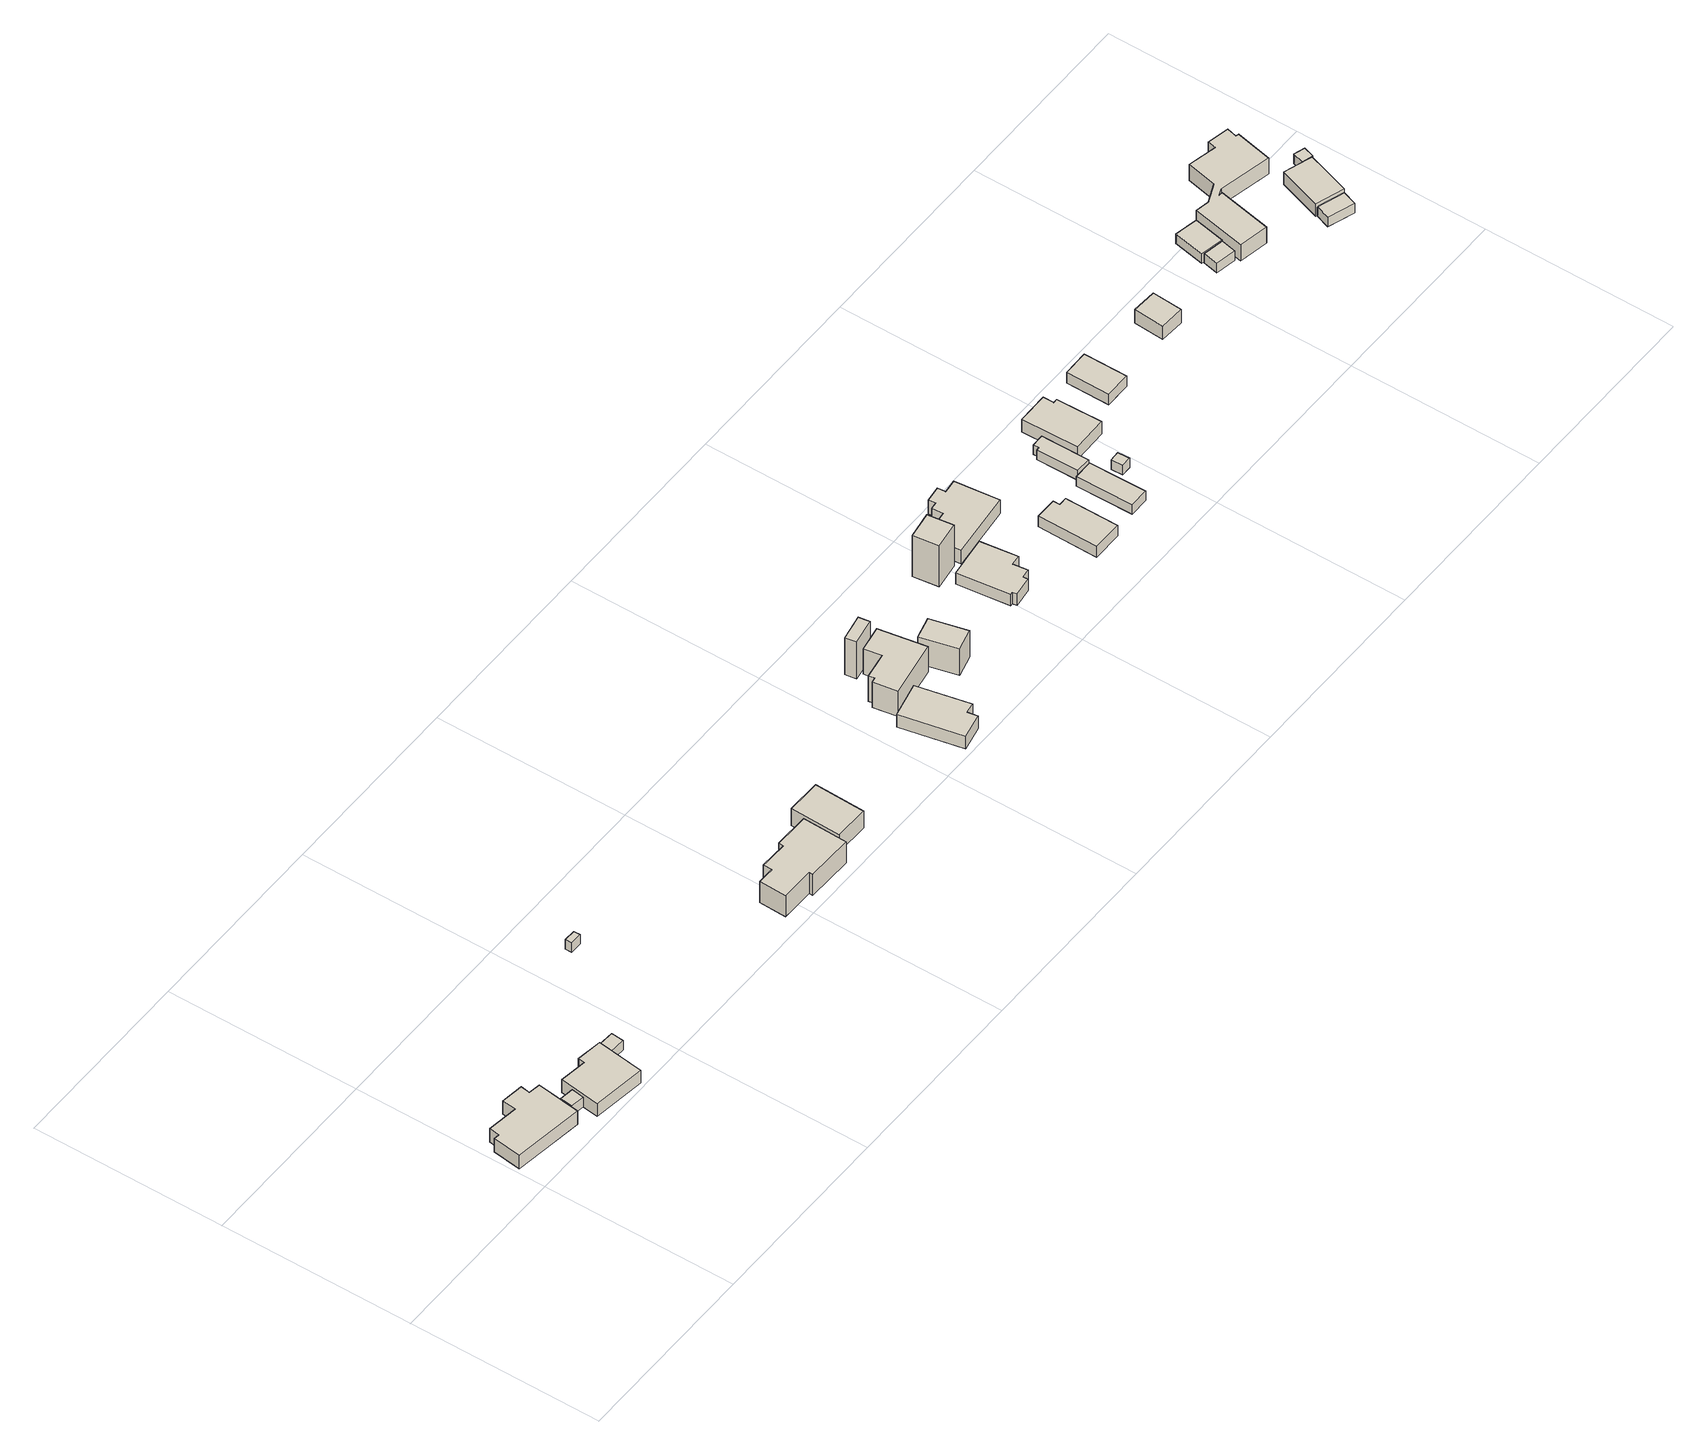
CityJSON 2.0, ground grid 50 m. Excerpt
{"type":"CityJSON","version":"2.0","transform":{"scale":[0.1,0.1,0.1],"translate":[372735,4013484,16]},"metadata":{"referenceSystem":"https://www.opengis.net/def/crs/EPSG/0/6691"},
"CityObjects":{
"building1":{"type":"Building","attributes":{"枝番":1,"利根川水系渡良瀬川洪水浸水想定区域（計画規模）.規模":"L1","利根川水系渡良瀬川洪水浸水想定区域（計画規模）.浸水ランク":"1","利根川水系渡良瀬川洪水浸水想定区域（計画規模）.浸水深":0.2,"利根川水系渡良瀬川洪水浸水想定区域（計画規模）.継続時間":3.9,"利根川水系渡良瀬川洪水浸水想定区域（想定最大規模）.規模":"L2","利根川水系渡良瀬川洪水浸水想定区域（想定最大規模）.浸水ランク":"2","利根川水系渡良瀬川洪水浸水想定区域（想定最大規模）.浸水深":0.66,"利根川水系渡良瀬川洪水浸水想定区域（想定最大規模）.継続時間":27.1,"利根川水系利根川洪水浸水想定区域（計画規模）.規模":"L1","利根川水系利根川洪水浸水想定区域（計画規模）.浸水ランク":"2","利根川水系利根川洪水浸水想定区域（計画規模）.浸水深":1.5,"利根川水系利根川洪水浸水想定区域（想定最大規模）.規模":"L2","利根川水系利根川洪水浸水想定区域（想定最大規模）.浸水ランク":"3","利根川水系利根川洪水浸水想定区域（想定最大規模）.浸水深":3.73,"usage":"411","measuredHeight":7.2,"BuildingDetails.prefecture":"10","BuildingDetails.city":"10207","BuildingDetails.surveyYear":2016},"geometry":[{"type":"Solid","lod":"1","boundaries":[[[[0,1,2,3,4,5,6,7,8,9]],[[8,10,11,9]],[[7,12,10,8]],[[6,13,12,7]],[[5,14,13,6]],[[4,15,14,5]],[[3,16,15,4]],[[2,17,16,3]],[[1,18,17,2]],[[0,19,18,1]],[[9,11,19,0]],[[10,12,13,14,15,16,17,18,19,11]]]]}]},
"building2":{"type":"Building","attributes":{"枝番":1,"利根川水系渡良瀬川洪水浸水想定区域（計画規模）.規模":"L1","利根川水系渡良瀬川洪水浸水想定区域（計画規模）.浸水ランク":"1","利根川水系渡良瀬川洪水浸水想定区域（計画規模）.浸水深":0.05,"利根川水系渡良瀬川洪水浸水想定区域（計画規模）.継続時間":3.9,"利根川水系渡良瀬川洪水浸水想定区域（想定最大規模）.規模":"L2","利根川水系渡良瀬川洪水浸水想定区域（想定最大規模）.浸水ランク":"1","利根川水系渡良瀬川洪水浸水想定区域（想定最大規模）.浸水深":0.46,"利根川水系渡良瀬川洪水浸水想定区域（想定最大規模）.継続時間":27.1,"利根川水系利根川洪水浸水想定区域（計画規模）.規模":"L1","利根川水系利根川洪水浸水想定区域（計画規模）.浸水ランク":"2","利根川水系利根川洪水浸水想定区域（計画規模）.浸水深":1.3,"利根川水系利根川洪水浸水想定区域（想定最大規模）.規模":"L2","利根川水系利根川洪水浸水想定区域（想定最大規模）.浸水ランク":"3","利根川水系利根川洪水浸水想定区域（想定最大規模）.浸水深":3.53,"measuredHeight":3.6,"BuildingDetails.prefecture":"10","BuildingDetails.city":"10207"},"geometry":[{"type":"Solid","lod":"1","boundaries":[[[[20,21,22,23]],[[22,24,25,23]],[[21,26,24,22]],[[20,27,26,21]],[[23,25,27,20]],[[24,26,27,25]]]]}]},
"building3":{"type":"Building","attributes":{"枝番":1,"利根川水系渡良瀬川洪水浸水想定区域（計画規模）.規模":"L1","利根川水系渡良瀬川洪水浸水想定区域（計画規模）.浸水ランク":"1","利根川水系渡良瀬川洪水浸水想定区域（計画規模）.浸水深":0.05,"利根川水系渡良瀬川洪水浸水想定区域（計画規模）.継続時間":3.9,"利根川水系渡良瀬川洪水浸水想定区域（想定最大規模）.規模":"L2","利根川水系渡良瀬川洪水浸水想定区域（想定最大規模）.浸水ランク":"1","利根川水系渡良瀬川洪水浸水想定区域（想定最大規模）.浸水深":0.46,"利根川水系渡良瀬川洪水浸水想定区域（想定最大規模）.継続時間":27.1,"利根川水系矢場川洪水浸水想定区域（想定最大規模）.規模":"L2","利根川水系利根川洪水浸水想定区域（計画規模）.規模":"L1","利根川水系利根川洪水浸水想定区域（計画規模）.浸水ランク":"2","利根川水系利根川洪水浸水想定区域（計画規模）.浸水深":1.3,"利根川水系利根川洪水浸水想定区域（想定最大規模）.規模":"L2","利根川水系利根川洪水浸水想定区域（想定最大規模）.浸水ランク":"3","利根川水系利根川洪水浸水想定区域（想定最大規模）.浸水深":3.53,"usage":"411","measuredHeight":7.3,"BuildingDetails.prefecture":"10","BuildingDetails.city":"10207","BuildingDetails.surveyYear":2016},"geometry":[{"type":"Solid","lod":"1","boundaries":[[[[28,29,30,31,32,33]],[[32,34,35,33]],[[31,36,34,32]],[[30,37,36,31]],[[29,38,37,30]],[[28,39,38,29]],[[33,35,39,28]],[[34,36,37,38,39,35]]]]}]},
"building4":{"type":"Building","attributes":{"枝番":1,"利根川水系渡良瀬川洪水浸水想定区域（計画規模）.規模":"L1","利根川水系渡良瀬川洪水浸水想定区域（計画規模）.浸水ランク":"1","利根川水系渡良瀬川洪水浸水想定区域（計画規模）.浸水深":0.36,"利根川水系渡良瀬川洪水浸水想定区域（計画規模）.継続時間":6.4,"利根川水系渡良瀬川洪水浸水想定区域（想定最大規模）.規模":"L2","利根川水系渡良瀬川洪水浸水想定区域（想定最大規模）.浸水ランク":"2","利根川水系渡良瀬川洪水浸水想定区域（想定最大規模）.浸水深":0.86,"利根川水系渡良瀬川洪水浸水想定区域（想定最大規模）.継続時間":77.9,"利根川水系矢場川洪水浸水想定区域（想定最大規模）.規模":"L2","利根川水系矢場川洪水浸水想定区域（想定最大規模）.浸水ランク":"1","利根川水系矢場川洪水浸水想定区域（想定最大規模）.浸水深":0.02,"利根川水系利根川洪水浸水想定区域（計画規模）.規模":"L1","利根川水系利根川洪水浸水想定区域（計画規模）.浸水ランク":"2","利根川水系利根川洪水浸水想定区域（計画規模）.浸水深":1.7,"利根川水系利根川洪水浸水想定区域（想定最大規模）.規模":"L2","利根川水系利根川洪水浸水想定区域（想定最大規模）.浸水ランク":"3","利根川水系利根川洪水浸水想定区域（想定最大規模）.浸水深":3.93,"usage":"411","BuildingDetails.prefecture":"10","BuildingDetails.city":"10207","BuildingDetails.surveyYear":2016},"geometry":[{"type":"Solid","lod":"1","boundaries":[[[[40,41,42,43]],[[42,44,45,43]],[[41,46,44,42]],[[40,47,46,41]],[[43,45,47,40]],[[44,46,47,45]]]]}]},
"building5":{"type":"Building","attributes":{"枝番":1,"利根川水系渡良瀬川洪水浸水想定区域（計画規模）.規模":"L1","利根川水系渡良瀬川洪水浸水想定区域（計画規模）.浸水ランク":"2","利根川水系渡良瀬川洪水浸水想定区域（計画規模）.浸水深":1.23,"利根川水系渡良瀬川洪水浸水想定区域（計画規模）.継続時間":7.5,"利根川水系渡良瀬川洪水浸水想定区域（想定最大規模）.規模":"L2","利根川水系渡良瀬川洪水浸水想定区域（想定最大規模）.浸水ランク":"2","利根川水系渡良瀬川洪水浸水想定区域（想定最大規模）.浸水深":1.6,"利根川水系渡良瀬川洪水浸水想定区域（想定最大規模）.継続時間":71,"利根川水系矢場川洪水浸水想定区域（想定最大規模）.規模":"L2","利根川水系矢場川洪水浸水想定区域（想定最大規模）.浸水ランク":"1","利根川水系矢場川洪水浸水想定区域（想定最大規模）.浸水深":0.22,"利根川水系利根川洪水浸水想定区域（計画規模）.規模":"L1","利根川水系利根川洪水浸水想定区域（計画規模）.浸水ランク":"2","利根川水系利根川洪水浸水想定区域（計画規模）.浸水深":2.3,"利根川水系利根川洪水浸水想定区域（想定最大規模）.規模":"L2","利根川水系利根川洪水浸水想定区域（想定最大規模）.浸水ランク":"3","利根川水系利根川洪水浸水想定区域（想定最大規模）.浸水深":4.53,"BuildingDetails.prefecture":"10","BuildingDetails.city":"10207"},"geometry":[{"type":"Solid","lod":"1","boundaries":[[[[48,49,50,51]],[[50,52,53,51]],[[49,54,52,50]],[[48,55,54,49]],[[51,53,55,48]],[[52,54,55,53]]]]}]},
"building6":{"type":"Building","attributes":{"枝番":1,"利根川水系渡良瀬川洪水浸水想定区域（計画規模）.規模":"L1","利根川水系渡良瀬川洪水浸水想定区域（計画規模）.浸水ランク":"2","利根川水系渡良瀬川洪水浸水想定区域（計画規模）.浸水深":1.23,"利根川水系渡良瀬川洪水浸水想定区域（計画規模）.継続時間":8.3,"利根川水系渡良瀬川洪水浸水想定区域（想定最大規模）.規模":"L2","利根川水系渡良瀬川洪水浸水想定区域（想定最大規模）.浸水ランク":"2","利根川水系渡良瀬川洪水浸水想定区域（想定最大規模）.浸水深":1.69,"利根川水系渡良瀬川洪水浸水想定区域（想定最大規模）.継続時間":120.9,"利根川水系矢場川洪水浸水想定区域（想定最大規模）.規模":"L2","利根川水系矢場川洪水浸水想定区域（想定最大規模）.浸水ランク":"1","利根川水系矢場川洪水浸水想定区域（想定最大規模）.浸水深":0.22,"利根川水系多々良川洪水浸水想定区域（想定最大規模）.規模":"L2","利根川水系多々良川洪水浸水想定区域（想定最大規模）.浸水ランク":"1","利根川水系多々良川洪水浸水想定区域（想定最大規模）.浸水深":0.19,"利根川水系利根川洪水浸水想定区域（計画規模）.規模":"L1","利根川水系利根川洪水浸水想定区域（計画規模）.浸水ランク":"2","利根川水系利根川洪水浸水想定区域（計画規模）.浸水深":2.5,"利根川水系利根川洪水浸水想定区域（想定最大規模）.規模":"L2","利根川水系利根川洪水浸水想定区域（想定最大規模）.浸水ランク":"3","利根川水系利根川洪水浸水想定区域（想定最大規模）.浸水深":4.73,"usage":"411","measuredHeight":7.5,"BuildingDetails.prefecture":"10","BuildingDetails.city":"10207","BuildingDetails.surveyYear":2016},"geometry":[{"type":"Solid","lod":"1","boundaries":[[[[56,57,58,59,60,61,62,63,64,65]],[[64,66,67,65]],[[63,68,66,64]],[[62,69,68,63]],[[61,70,69,62]],[[60,71,70,61]],[[59,72,71,60]],[[58,73,72,59]],[[57,74,73,58]],[[56,75,74,57]],[[65,67,75,56]],[[66,68,69,70,71,72,73,74,75,67]]]]}]},
"building7":{"type":"Building","attributes":{"枝番":1,"利根川水系渡良瀬川洪水浸水想定区域（計画規模）.規模":"L1","利根川水系渡良瀬川洪水浸水想定区域（計画規模）.浸水ランク":"2","利根川水系渡良瀬川洪水浸水想定区域（計画規模）.浸水深":0.91,"利根川水系渡良瀬川洪水浸水想定区域（計画規模）.継続時間":5.7,"利根川水系渡良瀬川洪水浸水想定区域（想定最大規模）.規模":"L2","利根川水系渡良瀬川洪水浸水想定区域（想定最大規模）.浸水ランク":"2","利根川水系渡良瀬川洪水浸水想定区域（想定最大規模）.浸水深":1.23,"利根川水系渡良瀬川洪水浸水想定区域（想定最大規模）.継続時間":32.8,"利根川水系矢場川洪水浸水想定区域（想定最大規模）.規模":"L2","利根川水系多々良川洪水浸水想定区域（想定最大規模）.規模":"L2","利根川水系利根川洪水浸水想定区域（計画規模）.規模":"L1","利根川水系利根川洪水浸水想定区域（計画規模）.浸水ランク":"2","利根川水系利根川洪水浸水想定区域（計画規模）.浸水深":2,"利根川水系利根川洪水浸水想定区域（想定最大規模）.規模":"L2","利根川水系利根川洪水浸水想定区域（想定最大規模）.浸水ランク":"3","利根川水系利根川洪水浸水想定区域（想定最大規模）.浸水深":4.23,"usage":"411","measuredHeight":12.2,"BuildingDetails.prefecture":"10","BuildingDetails.city":"10207","BuildingDetails.surveyYear":2016},"geometry":[{"type":"Solid","lod":"1","boundaries":[[[[76,77,78,79]],[[78,80,81,79]],[[77,82,80,78]],[[76,83,82,77]],[[79,81,83,76]],[[80,82,83,81]]]]}]},
"building8":{"type":"Building","attributes":{"枝番":1,"利根川水系渡良瀬川洪水浸水想定区域（計画規模）.規模":"L1","利根川水系渡良瀬川洪水浸水想定区域（計画規模）.浸水ランク":"1","利根川水系渡良瀬川洪水浸水想定区域（計画規模）.浸水深":0.03,"利根川水系渡良瀬川洪水浸水想定区域（想定最大規模）.規模":"L2","利根川水系渡良瀬川洪水浸水想定区域（想定最大規模）.浸水ランク":"1","利根川水系渡良瀬川洪水浸水想定区域（想定最大規模）.浸水深":0.33,"利根川水系渡良瀬川洪水浸水想定区域（想定最大規模）.継続時間":7,"利根川水系利根川洪水浸水想定区域（計画規模）.規模":"L1","利根川水系利根川洪水浸水想定区域（計画規模）.浸水ランク":"2","利根川水系利根川洪水浸水想定区域（計画規模）.浸水深":1.1,"利根川水系利根川洪水浸水想定区域（想定最大規模）.規模":"L2","利根川水系利根川洪水浸水想定区域（想定最大規模）.浸水ランク":"3","利根川水系利根川洪水浸水想定区域（想定最大規模）.浸水深":3.33,"usage":"411","measuredHeight":5.3,"BuildingDetails.prefecture":"10","BuildingDetails.city":"10207","BuildingDetails.surveyYear":2016},"geometry":[{"type":"Solid","lod":"1","boundaries":[[[[84,85,86,87,88,89]],[[88,90,91,89]],[[87,92,90,88]],[[86,93,92,87]],[[85,94,93,86]],[[84,95,94,85]],[[89,91,95,84]],[[90,92,93,94,95,91]]]]}]},
"building9":{"type":"Building","attributes":{"枝番":1,"利根川水系渡良瀬川洪水浸水想定区域（計画規模）.規模":"L1","利根川水系渡良瀬川洪水浸水想定区域（計画規模）.浸水ランク":"1","利根川水系渡良瀬川洪水浸水想定区域（計画規模）.浸水深":0.27,"利根川水系渡良瀬川洪水浸水想定区域（計画規模）.継続時間":9.5,"利根川水系渡良瀬川洪水浸水想定区域（想定最大規模）.規模":"L2","利根川水系渡良瀬川洪水浸水想定区域（想定最大規模）.浸水ランク":"2","利根川水系渡良瀬川洪水浸水想定区域（想定最大規模）.浸水深":0.53,"利根川水系渡良瀬川洪水浸水想定区域（想定最大規模）.継続時間":93.2,"利根川水系矢場川洪水浸水想定区域（想定最大規模）.規模":"L2","利根川水系多々良川洪水浸水想定区域（想定最大規模）.規模":"L2","利根川水系利根川洪水浸水想定区域（計画規模）.規模":"L1","利根川水系利根川洪水浸水想定区域（計画規模）.浸水ランク":"2","利根川水系利根川洪水浸水想定区域（計画規模）.浸水深":1.2,"利根川水系利根川洪水浸水想定区域（想定最大規模）.規模":"L2","利根川水系利根川洪水浸水想定区域（想定最大規模）.浸水ランク":"3","利根川水系利根川洪水浸水想定区域（想定最大規模）.浸水深":3.43,"usage":"411","measuredHeight":15.9,"BuildingDetails.prefecture":"10","BuildingDetails.city":"10207","BuildingDetails.surveyYear":2016},"geometry":[{"type":"Solid","lod":"1","boundaries":[[[[96,97,98,99,100,101,102,103]],[[102,104,105,103]],[[101,106,104,102]],[[100,107,106,101]],[[99,108,107,100]],[[98,109,108,99]],[[97,110,109,98]],[[96,111,110,97]],[[103,105,111,96]],[[104,106,107,108,109,110,111,105]]]]}]},
"building10":{"type":"Building","attributes":{"枝番":1,"利根川水系渡良瀬川洪水浸水想定区域（計画規模）.規模":"L1","利根川水系渡良瀬川洪水浸水想定区域（計画規模）.浸水ランク":"1","利根川水系渡良瀬川洪水浸水想定区域（計画規模）.浸水深":0.46,"利根川水系渡良瀬川洪水浸水想定区域（計画規模）.継続時間":9.5,"利根川水系渡良瀬川洪水浸水想定区域（想定最大規模）.規模":"L2","利根川水系渡良瀬川洪水浸水想定区域（想定最大規模）.浸水ランク":"2","利根川水系渡良瀬川洪水浸水想定区域（想定最大規模）.浸水深":0.74,"利根川水系渡良瀬川洪水浸水想定区域（想定最大規模）.継続時間":93.2,"利根川水系矢場川洪水浸水想定区域（想定最大規模）.規模":"L2","利根川水系多々良川洪水浸水想定区域（想定最大規模）.規模":"L2","利根川水系利根川洪水浸水想定区域（計画規模）.規模":"L1","利根川水系利根川洪水浸水想定区域（計画規模）.浸水ランク":"2","利根川水系利根川洪水浸水想定区域（計画規模）.浸水深":1.3,"利根川水系利根川洪水浸水想定区域（想定最大規模）.規模":"L2","利根川水系利根川洪水浸水想定区域（想定最大規模）.浸水ランク":"3","利根川水系利根川洪水浸水想定区域（想定最大規模）.浸水深":3.53,"measuredHeight":22.8,"BuildingDetails.prefecture":"10","BuildingDetails.city":"10207"},"geometry":[{"type":"Solid","lod":"1","boundaries":[[[[112,113,114,115]],[[114,116,117,115]],[[113,118,116,114]],[[112,119,118,113]],[[115,117,119,112]],[[116,118,119,117]]]]}]},
"building11":{"type":"Building","attributes":{"枝番":1,"利根川水系渡良瀬川洪水浸水想定区域（計画規模）.規模":"L1","利根川水系渡良瀬川洪水浸水想定区域（計画規模）.浸水ランク":"2","利根川水系渡良瀬川洪水浸水想定区域（計画規模）.浸水深":0.9,"利根川水系渡良瀬川洪水浸水想定区域（計画規模）.継続時間":3.6,"利根川水系渡良瀬川洪水浸水想定区域（想定最大規模）.規模":"L2","利根川水系渡良瀬川洪水浸水想定区域（想定最大規模）.浸水ランク":"2","利根川水系渡良瀬川洪水浸水想定区域（想定最大規模）.浸水深":1.15,"利根川水系渡良瀬川洪水浸水想定区域（想定最大規模）.継続時間":19.5,"利根川水系矢場川洪水浸水想定区域（想定最大規模）.規模":"L2","利根川水系多々良川洪水浸水想定区域（想定最大規模）.規模":"L2","利根川水系利根川洪水浸水想定区域（計画規模）.規模":"L1","利根川水系利根川洪水浸水想定区域（計画規模）.浸水ランク":"2","利根川水系利根川洪水浸水想定区域（計画規模）.浸水深":1.8,"利根川水系利根川洪水浸水想定区域（想定最大規模）.規模":"L2","利根川水系利根川洪水浸水想定区域（想定最大規模）.浸水ランク":"3","利根川水系利根川洪水浸水想定区域（想定最大規模）.浸水深":4.03,"usage":"411","measuredHeight":12.5,"BuildingDetails.prefecture":"10","BuildingDetails.city":"10207","BuildingDetails.surveyYear":2016},"geometry":[{"type":"Solid","lod":"1","boundaries":[[[[120,121,122,123]],[[122,124,125,123]],[[121,126,124,122]],[[120,127,126,121]],[[123,125,127,120]],[[124,126,127,125]]]]}]},
"building12":{"type":"Building","attributes":{"枝番":1,"利根川水系渡良瀬川洪水浸水想定区域（計画規模）.規模":"L1","利根川水系渡良瀬川洪水浸水想定区域（計画規模）.浸水ランク":"1","利根川水系渡良瀬川洪水浸水想定区域（計画規模）.浸水深":0.08,"利根川水系渡良瀬川洪水浸水想定区域（計画規模）.継続時間":2.4,"利根川水系渡良瀬川洪水浸水想定区域（想定最大規模）.規模":"L2","利根川水系渡良瀬川洪水浸水想定区域（想定最大規模）.浸水ランク":"1","利根川水系渡良瀬川洪水浸水想定区域（想定最大規模）.浸水深":0.35,"利根川水系渡良瀬川洪水浸水想定区域（想定最大規模）.継続時間":11.9,"利根川水系利根川洪水浸水想定区域（計画規模）.規模":"L1","利根川水系利根川洪水浸水想定区域（計画規模）.浸水ランク":"2","利根川水系利根川洪水浸水想定区域（計画規模）.浸水深":0.902,"利根川水系利根川洪水浸水想定区域（想定最大規模）.規模":"L2","利根川水系利根川洪水浸水想定区域（想定最大規模）.浸水ランク":"3","利根川水系利根川洪水浸水想定区域（想定最大規模）.浸水深":3.13,"usage":"411","measuredHeight":17.5,"BuildingDetails.prefecture":"10","BuildingDetails.city":"10207","BuildingDetails.surveyYear":2016},"geometry":[{"type":"Solid","lod":"1","boundaries":[[[[128,129,130,131]],[[130,132,133,131]],[[129,134,132,130]],[[128,135,134,129]],[[131,133,135,128]],[[132,134,135,133]]]]}]},
"building13":{"type":"Building","attributes":{"枝番":1,"利根川水系渡良瀬川洪水浸水想定区域（計画規模）.規模":"L1","利根川水系渡良瀬川洪水浸水想定区域（計画規模）.浸水ランク":"1","利根川水系渡良瀬川洪水浸水想定区域（計画規模）.浸水深":0.25,"利根川水系渡良瀬川洪水浸水想定区域（計画規模）.継続時間":2.4,"利根川水系渡良瀬川洪水浸水想定区域（想定最大規模）.規模":"L2","利根川水系渡良瀬川洪水浸水想定区域（想定最大規模）.浸水ランク":"1","利根川水系渡良瀬川洪水浸水想定区域（想定最大規模）.浸水深":0.27,"利根川水系渡良瀬川洪水浸水想定区域（想定最大規模）.継続時間":11.9,"利根川水系利根川洪水浸水想定区域（計画規模）.規模":"L1","利根川水系利根川洪水浸水想定区域（計画規模）.浸水ランク":"2","利根川水系利根川洪水浸水想定区域（計画規模）.浸水深":1,"利根川水系利根川洪水浸水想定区域（想定最大規模）.規模":"L2","利根川水系利根川洪水浸水想定区域（想定最大規模）.浸水ランク":"3","利根川水系利根川洪水浸水想定区域（想定最大規模）.浸水深":3.23,"usage":"411","measuredHeight":5,"BuildingDetails.prefecture":"10","BuildingDetails.city":"10207","BuildingDetails.surveyYear":2016},"geometry":[{"type":"Solid","lod":"1","boundaries":[[[[136,137,138,139,140,141,142,143,144,145]],[[144,146,147,145]],[[143,148,146,144]],[[142,149,148,143]],[[141,150,149,142]],[[140,151,150,141]],[[139,152,151,140]],[[138,153,152,139]],[[137,154,153,138]],[[136,155,154,137]],[[145,147,155,136]],[[146,148,149,150,151,152,153,154,155,147]]]]}]},
"building14":{"type":"Building","attributes":{"枝番":1,"利根川水系渡良瀬川洪水浸水想定区域（計画規模）.規模":"L1","利根川水系渡良瀬川洪水浸水想定区域（計画規模）.浸水ランク":"2","利根川水系渡良瀬川洪水浸水想定区域（計画規模）.浸水深":0.95,"利根川水系渡良瀬川洪水浸水想定区域（計画規模）.継続時間":4,"利根川水系渡良瀬川洪水浸水想定区域（想定最大規模）.規模":"L2","利根川水系渡良瀬川洪水浸水想定区域（想定最大規模）.浸水ランク":"2","利根川水系渡良瀬川洪水浸水想定区域（想定最大規模）.浸水深":1.12,"利根川水系渡良瀬川洪水浸水想定区域（想定最大規模）.継続時間":17.9,"利根川水系矢場川洪水浸水想定区域（想定最大規模）.規模":"L2","利根川水系多々良川洪水浸水想定区域（想定最大規模）.規模":"L2","利根川水系利根川洪水浸水想定区域（計画規模）.規模":"L1","利根川水系利根川洪水浸水想定区域（計画規模）.浸水ランク":"2","利根川水系利根川洪水浸水想定区域（計画規模）.浸水深":1.8,"利根川水系利根川洪水浸水想定区域（想定最大規模）.規模":"L2","利根川水系利根川洪水浸水想定区域（想定最大規模）.浸水ランク":"3","利根川水系利根川洪水浸水想定区域（想定最大規模）.浸水深":3.93,"usage":"411","measuredHeight":14.1,"BuildingDetails.prefecture":"10","BuildingDetails.city":"10207","BuildingDetails.surveyYear":2016},"geometry":[{"type":"Solid","lod":"1","boundaries":[[[[156,157,158,159,160,161,162,163,164,165]],[[164,166,167,165]],[[163,168,166,164]],[[162,169,168,163]],[[161,170,169,162]],[[160,171,170,161]],[[159,172,171,160]],[[158,173,172,159]],[[157,174,173,158]],[[156,175,174,157]],[[165,167,175,156]],[[166,168,169,170,171,172,173,174,175,167]]]]}]},
"building15":{"type":"Building","attributes":{"枝番":1,"利根川水系渡良瀬川洪水浸水想定区域（計画規模）.規模":"L1","利根川水系渡良瀬川洪水浸水想定区域（計画規模）.浸水ランク":"2","利根川水系渡良瀬川洪水浸水想定区域（計画規模）.浸水深":0.68,"利根川水系渡良瀬川洪水浸水想定区域（計画規模）.継続時間":4.5,"利根川水系渡良瀬川洪水浸水想定区域（想定最大規模）.規模":"L2","利根川水系渡良瀬川洪水浸水想定区域（想定最大規模）.浸水ランク":"2","利根川水系渡良瀬川洪水浸水想定区域（想定最大規模）.浸水深":1.11,"利根川水系渡良瀬川洪水浸水想定区域（想定最大規模）.継続時間":30.5,"利根川水系利根川洪水浸水想定区域（計画規模）.規模":"L1","利根川水系利根川洪水浸水想定区域（計画規模）.浸水ランク":"2","利根川水系利根川洪水浸水想定区域（計画規模）.浸水深":1.9,"利根川水系利根川洪水浸水想定区域（想定最大規模）.規模":"L2","利根川水系利根川洪水浸水想定区域（想定最大規模）.浸水ランク":"3","利根川水系利根川洪水浸水想定区域（想定最大規模）.浸水深":4.13,"usage":"411","measuredHeight":5.2,"BuildingDetails.prefecture":"10","BuildingDetails.city":"10207","BuildingDetails.surveyYear":2016},"geometry":[{"type":"Solid","lod":"1","boundaries":[[[[176,177,178,179,180,181]],[[180,182,183,181]],[[179,184,182,180]],[[178,185,184,179]],[[177,186,185,178]],[[176,187,186,177]],[[181,183,187,176]],[[182,184,185,186,187,183]]]]}]},
"building16":{"type":"Building","attributes":{"枝番":1,"利根川水系渡良瀬川洪水浸水想定区域（計画規模）.規模":"L1","利根川水系渡良瀬川洪水浸水想定区域（計画規模）.浸水ランク":"1","利根川水系渡良瀬川洪水浸水想定区域（計画規模）.浸水深":0.48,"利根川水系渡良瀬川洪水浸水想定区域（計画規模）.継続時間":1.9,"利根川水系渡良瀬川洪水浸水想定区域（想定最大規模）.規模":"L2","利根川水系渡良瀬川洪水浸水想定区域（想定最大規模）.浸水ランク":"2","利根川水系渡良瀬川洪水浸水想定区域（想定最大規模）.浸水深":1.08,"利根川水系渡良瀬川洪水浸水想定区域（想定最大規模）.継続時間":33.8,"利根川水系利根川洪水浸水想定区域（計画規模）.規模":"L1","利根川水系利根川洪水浸水想定区域（計画規模）.浸水ランク":"2","利根川水系利根川洪水浸水想定区域（計画規模）.浸水深":1.9,"利根川水系利根川洪水浸水想定区域（想定最大規模）.規模":"L2","利根川水系利根川洪水浸水想定区域（想定最大規模）.浸水ランク":"3","利根川水系利根川洪水浸水想定区域（想定最大規模）.浸水深":4.13,"usage":"411","measuredHeight":3.3,"BuildingDetails.prefecture":"10","BuildingDetails.city":"10207","BuildingDetails.surveyYear":2016},"geometry":[{"type":"Solid","lod":"1","boundaries":[[[[188,189,190,191]],[[190,192,193,191]],[[189,194,192,190]],[[188,195,194,189]],[[191,193,195,188]],[[192,194,195,193]]]]}]},
"building17":{"type":"Building","attributes":{"枝番":1,"利根川水系渡良瀬川洪水浸水想定区域（計画規模）.規模":"L1","利根川水系渡良瀬川洪水浸水想定区域（計画規模）.浸水ランク":"2","利根川水系渡良瀬川洪水浸水想定区域（計画規模）.浸水深":0.56,"利根川水系渡良瀬川洪水浸水想定区域（計画規模）.継続時間":2.5,"利根川水系渡良瀬川洪水浸水想定区域（想定最大規模）.規模":"L2","利根川水系渡良瀬川洪水浸水想定区域（想定最大規模）.浸水ランク":"2","利根川水系渡良瀬川洪水浸水想定区域（想定最大規模）.浸水深":1.02,"利根川水系渡良瀬川洪水浸水想定区域（想定最大規模）.継続時間":20.7,"利根川水系利根川洪水浸水想定区域（計画規模）.規模":"L1","利根川水系利根川洪水浸水想定区域（計画規模）.浸水ランク":"2","利根川水系利根川洪水浸水想定区域（計画規模）.浸水深":1.8,"利根川水系利根川洪水浸水想定区域（想定最大規模）.規模":"L2","利根川水系利根川洪水浸水想定区域（想定最大規模）.浸水ランク":"3","利根川水系利根川洪水浸水想定区域（想定最大規模）.浸水深":4.03,"usage":"411","BuildingDetails.prefecture":"10","BuildingDetails.city":"10207","BuildingDetails.surveyYear":2016},"geometry":[{"type":"Solid","lod":"1","boundaries":[[[[196,197,198,199,200,201]],[[200,202,203,201]],[[199,204,202,200]],[[198,205,204,199]],[[197,206,205,198]],[[196,207,206,197]],[[201,203,207,196]],[[202,204,205,206,207,203]]]]}]},
"building18":{"type":"Building","attributes":{"枝番":1,"利根川水系渡良瀬川洪水浸水想定区域（計画規模）.規模":"L1","利根川水系渡良瀬川洪水浸水想定区域（計画規模）.浸水ランク":"1","利根川水系渡良瀬川洪水浸水想定区域（計画規模）.浸水深":0.34,"利根川水系渡良瀬川洪水浸水想定区域（計画規模）.継続時間":2.5,"利根川水系渡良瀬川洪水浸水想定区域（想定最大規模）.規模":"L2","利根川水系渡良瀬川洪水浸水想定区域（想定最大規模）.浸水ランク":"2","利根川水系渡良瀬川洪水浸水想定区域（想定最大規模）.浸水深":0.97,"利根川水系渡良瀬川洪水浸水想定区域（想定最大規模）.継続時間":20.7,"利根川水系利根川洪水浸水想定区域（計画規模）.規模":"L1","利根川水系利根川洪水浸水想定区域（計画規模）.浸水ランク":"2","利根川水系利根川洪水浸水想定区域（計画規模）.浸水深":1.8,"利根川水系利根川洪水浸水想定区域（想定最大規模）.規模":"L2","利根川水系利根川洪水浸水想定区域（想定最大規模）.浸水ランク":"3","利根川水系利根川洪水浸水想定区域（想定最大規模）.浸水深":4.03,"BuildingDetails.prefecture":"10","BuildingDetails.city":"10207"},"geometry":[{"type":"Solid","lod":"1","boundaries":[[[[208,209,210,211]],[[210,212,213,211]],[[209,214,212,210]],[[208,215,214,209]],[[211,213,215,208]],[[212,214,215,213]]]]}]},
"building19":{"type":"Building","attributes":{"枝番":1,"利根川水系渡良瀬川洪水浸水想定区域（計画規模）.規模":"L1","利根川水系渡良瀬川洪水浸水想定区域（計画規模）.浸水ランク":"1","利根川水系渡良瀬川洪水浸水想定区域（計画規模）.浸水深":0.46,"利根川水系渡良瀬川洪水浸水想定区域（計画規模）.継続時間":2.5,"利根川水系渡良瀬川洪水浸水想定区域（想定最大規模）.規模":"L2","利根川水系渡良瀬川洪水浸水想定区域（想定最大規模）.浸水ランク":"2","利根川水系渡良瀬川洪水浸水想定区域（想定最大規模）.浸水深":0.89,"利根川水系渡良瀬川洪水浸水想定区域（想定最大規模）.継続時間":20.7,"利根川水系利根川洪水浸水想定区域（計画規模）.規模":"L1","利根川水系利根川洪水浸水想定区域（計画規模）.浸水ランク":"2","利根川水系利根川洪水浸水想定区域（計画規模）.浸水深":1.7,"利根川水系利根川洪水浸水想定区域（想定最大規模）.規模":"L2","利根川水系利根川洪水浸水想定区域（想定最大規模）.浸水ランク":"3","利根川水系利根川洪水浸水想定区域（想定最大規模）.浸水深":3.93,"usage":"411","measuredHeight":4.7,"BuildingDetails.prefecture":"10","BuildingDetails.city":"10207","BuildingDetails.surveyYear":2016},"geometry":[{"type":"Solid","lod":"1","boundaries":[[[[216,217,218,219,220,221]],[[220,222,223,221]],[[219,224,222,220]],[[218,225,224,219]],[[217,226,225,218]],[[216,227,226,217]],[[221,223,227,216]],[[222,224,225,226,227,223]]]]}]},
"building20":{"type":"Building","attributes":{"枝番":1,"利根川水系渡良瀬川洪水浸水想定区域（計画規模）.規模":"L1","利根川水系渡良瀬川洪水浸水想定区域（計画規模）.浸水ランク":"2","利根川水系渡良瀬川洪水浸水想定区域（計画規模）.浸水深":0.71,"利根川水系渡良瀬川洪水浸水想定区域（想定最大規模）.規模":"L2","利根川水系渡良瀬川洪水浸水想定区域（想定最大規模）.浸水ランク":"2","利根川水系渡良瀬川洪水浸水想定区域（想定最大規模）.浸水深":1.17,"利根川水系渡良瀬川洪水浸水想定区域（想定最大規模）.継続時間":10.4,"利根川水系利根川洪水浸水想定区域（計画規模）.規模":"L1","利根川水系利根川洪水浸水想定区域（計画規模）.浸水ランク":"2","利根川水系利根川洪水浸水想定区域（計画規模）.浸水深":2,"利根川水系利根川洪水浸水想定区域（想定最大規模）.規模":"L2","利根川水系利根川洪水浸水想定区域（想定最大規模）.浸水ランク":"3","利根川水系利根川洪水浸水想定区域（想定最大規模）.浸水深":4.23,"usage":"411","measuredHeight":3.9,"BuildingDetails.prefecture":"10","BuildingDetails.city":"10207","BuildingDetails.surveyYear":2016},"geometry":[{"type":"Solid","lod":"1","boundaries":[[[[228,229,230,231]],[[230,232,233,231]],[[229,234,232,230]],[[228,235,234,229]],[[231,233,235,228]],[[232,234,235,233]]]]}]},
"building21":{"type":"Building","attributes":{"枝番":1,"利根川水系渡良瀬川洪水浸水想定区域（計画規模）.規模":"L1","利根川水系渡良瀬川洪水浸水想定区域（計画規模）.浸水ランク":"1","利根川水系渡良瀬川洪水浸水想定区域（計画規模）.浸水深":0.42,"利根川水系渡良瀬川洪水浸水想定区域（想定最大規模）.規模":"L2","利根川水系渡良瀬川洪水浸水想定区域（想定最大規模）.浸水ランク":"1","利根川水系渡良瀬川洪水浸水想定区域（想定最大規模）.浸水深":0.36,"利根川水系渡良瀬川洪水浸水想定区域（想定最大規模）.継続時間":10.4,"利根川水系利根川洪水浸水想定区域（計画規模）.規模":"L1","利根川水系利根川洪水浸水想定区域（計画規模）.浸水ランク":"2","利根川水系利根川洪水浸水想定区域（計画規模）.浸水深":1.2,"利根川水系利根川洪水浸水想定区域（想定最大規模）.規模":"L2","利根川水系利根川洪水浸水想定区域（想定最大規模）.浸水ランク":"2","利根川水系利根川洪水浸水想定区域（想定最大規模）.浸水深":0.531,"usage":"411","measuredHeight":5.2,"BuildingDetails.prefecture":"10","BuildingDetails.city":"10207","BuildingDetails.surveyYear":2016},"geometry":[{"type":"Solid","lod":"1","boundaries":[[[[236,237,238,239]],[[238,240,241,239]],[[237,242,240,238]],[[236,243,242,237]],[[239,241,243,236]],[[240,242,243,241]]]]}]},
"building22":{"type":"Building","attributes":{"枝番":1,"利根川水系渡良瀬川洪水浸水想定区域（計画規模）.規模":"L1","利根川水系渡良瀬川洪水浸水想定区域（計画規模）.浸水ランク":"1","利根川水系渡良瀬川洪水浸水想定区域（計画規模）.浸水深":0.35,"利根川水系渡良瀬川洪水浸水想定区域（想定最大規模）.規模":"L2","利根川水系渡良瀬川洪水浸水想定区域（想定最大規模）.浸水ランク":"2","利根川水系渡良瀬川洪水浸水想定区域（想定最大規模）.浸水深":0.87,"利根川水系渡良瀬川洪水浸水想定区域（想定最大規模）.継続時間":19.5,"利根川水系利根川洪水浸水想定区域（計画規模）.規模":"L1","利根川水系利根川洪水浸水想定区域（計画規模）.浸水ランク":"2","利根川水系利根川洪水浸水想定区域（計画規模）.浸水深":1.7,"利根川水系利根川洪水浸水想定区域（想定最大規模）.規模":"L2","利根川水系利根川洪水浸水想定区域（想定最大規模）.浸水ランク":"3","利根川水系利根川洪水浸水想定区域（想定最大規模）.浸水深":3.93,"usage":"411","BuildingDetails.prefecture":"10","BuildingDetails.city":"10207","BuildingDetails.surveyYear":2016},"geometry":[{"type":"Solid","lod":"1","boundaries":[[[[244,245,246,247]],[[246,248,249,247]],[[245,250,248,246]],[[244,251,250,245]],[[247,249,251,244]],[[248,250,251,249]]]]}]},
"building23":{"type":"Building","attributes":{"枝番":1,"利根川水系渡良瀬川洪水浸水想定区域（計画規模）.規模":"L1","利根川水系渡良瀬川洪水浸水想定区域（計画規模）.浸水ランク":"1","利根川水系渡良瀬川洪水浸水想定区域（計画規模）.浸水深":0.36,"利根川水系渡良瀬川洪水浸水想定区域（計画規模）.継続時間":4,"利根川水系渡良瀬川洪水浸水想定区域（想定最大規模）.規模":"L2","利根川水系渡良瀬川洪水浸水想定区域（想定最大規模）.浸水ランク":"2","利根川水系渡良瀬川洪水浸水想定区域（想定最大規模）.浸水深":0.87,"利根川水系渡良瀬川洪水浸水想定区域（想定最大規模）.継続時間":21.7,"利根川水系利根川洪水浸水想定区域（計画規模）.規模":"L1","利根川水系利根川洪水浸水想定区域（計画規模）.浸水ランク":"2","利根川水系利根川洪水浸水想定区域（計画規模）.浸水深":1.7,"利根川水系利根川洪水浸水想定区域（想定最大規模）.規模":"L2","利根川水系利根川洪水浸水想定区域（想定最大規模）.浸水ランク":"3","利根川水系利根川洪水浸水想定区域（想定最大規模）.浸水深":3.93,"usage":"411","measuredHeight":3.4,"BuildingDetails.prefecture":"10","BuildingDetails.city":"10207","BuildingDetails.surveyYear":2016},"geometry":[{"type":"Solid","lod":"1","boundaries":[[[[252,253,254,255]],[[254,256,257,255]],[[253,258,256,254]],[[252,259,258,253]],[[255,257,259,252]],[[256,258,259,257]]]]}]},
"building24":{"type":"Building","attributes":{"枝番":1,"利根川水系渡良瀬川洪水浸水想定区域（計画規模）.規模":"L1","利根川水系渡良瀬川洪水浸水想定区域（計画規模）.浸水ランク":"1","利根川水系渡良瀬川洪水浸水想定区域（計画規模）.浸水深":0.17,"利根川水系渡良瀬川洪水浸水想定区域（計画規模）.継続時間":6.6,"利根川水系渡良瀬川洪水浸水想定区域（想定最大規模）.規模":"L2","利根川水系渡良瀬川洪水浸水想定区域（想定最大規模）.浸水ランク":"1","利根川水系渡良瀬川洪水浸水想定区域（想定最大規模）.浸水深":0.49,"利根川水系渡良瀬川洪水浸水想定区域（想定最大規模）.継続時間":33.4,"利根川水系矢場川洪水浸水想定区域（想定最大規模）.規模":"L2","利根川水系矢場川洪水浸水想定区域（想定最大規模）.浸水ランク":"1","利根川水系矢場川洪水浸水想定区域（想定最大規模）.浸水深":0.25,"利根川水系利根川洪水浸水想定区域（計画規模）.規模":"L1","利根川水系利根川洪水浸水想定区域（計画規模）.浸水ランク":"2","利根川水系利根川洪水浸水想定区域（計画規模）.浸水深":1.3,"利根川水系利根川洪水浸水想定区域（想定最大規模）.規模":"L2","利根川水系利根川洪水浸水想定区域（想定最大規模）.浸水ランク":"3","利根川水系利根川洪水浸水想定区域（想定最大規模）.浸水深":3.53,"usage":"411","measuredHeight":7.6,"BuildingDetails.prefecture":"10","BuildingDetails.city":"10207","BuildingDetails.surveyYear":2016},"geometry":[{"type":"Solid","lod":"1","boundaries":[[[[260,261,262,263,264,265,266,267,268,269,270,271,272,273,274]],[[273,275,276,274]],[[272,277,275,273]],[[271,278,277,272]],[[270,279,278,271]],[[269,280,279,270]],[[268,281,280,269]],[[267,282,281,268]],[[266,283,282,267]],[[265,284,283,266]],[[264,285,284,265]],[[263,286,285,264]],[[262,287,286,263]],[[261,288,287,262]],[[260,289,288,261]],[[274,276,289,260]],[[275,277,278,279,280,281,282,283,284,285,286,287,288,289,276]]]]}]},
"building25":{"type":"Building","attributes":{"枝番":1,"利根川水系渡良瀬川洪水浸水想定区域（計画規模）.規模":"L1","利根川水系渡良瀬川洪水浸水想定区域（計画規模）.浸水ランク":"1","利根川水系渡良瀬川洪水浸水想定区域（計画規模）.浸水深":0.33,"利根川水系渡良瀬川洪水浸水想定区域（想定最大規模）.規模":"L2","利根川水系渡良瀬川洪水浸水想定区域（想定最大規模）.浸水ランク":"2","利根川水系渡良瀬川洪水浸水想定区域（想定最大規模）.浸水深":0.97,"利根川水系渡良瀬川洪水浸水想定区域（想定最大規模）.継続時間":4.4,"利根川水系利根川洪水浸水想定区域（計画規模）.規模":"L1","利根川水系利根川洪水浸水想定区域（計画規模）.浸水ランク":"2","利根川水系利根川洪水浸水想定区域（計画規模）.浸水深":1.8,"利根川水系利根川洪水浸水想定区域（想定最大規模）.規模":"L2","利根川水系利根川洪水浸水想定区域（想定最大規模）.浸水ランク":"3","利根川水系利根川洪水浸水想定区域（想定最大規模）.浸水深":4.03,"measuredHeight":3.7,"BuildingDetails.prefecture":"10","BuildingDetails.city":"10207"},"geometry":[{"type":"Solid","lod":"1","boundaries":[[[[290,291,292,293]],[[292,294,295,293]],[[291,296,294,292]],[[290,297,296,291]],[[293,295,297,290]],[[294,296,297,295]]]]}]},
"building26":{"type":"Building","attributes":{"枝番":1,"利根川水系渡良瀬川洪水浸水想定区域（計画規模）.規模":"L1","利根川水系渡良瀬川洪水浸水想定区域（計画規模）.浸水ランク":"1","利根川水系渡良瀬川洪水浸水想定区域（計画規模）.浸水深":0.28,"利根川水系渡良瀬川洪水浸水想定区域（想定最大規模）.規模":"L2","利根川水系渡良瀬川洪水浸水想定区域（想定最大規模）.浸水ランク":"2","利根川水系渡良瀬川洪水浸水想定区域（想定最大規模）.浸水深":0.67,"利根川水系渡良瀬川洪水浸水想定区域（想定最大規模）.継続時間":4.4,"利根川水系利根川洪水浸水想定区域（計画規模）.規模":"L1","利根川水系利根川洪水浸水想定区域（計画規模）.浸水ランク":"2","利根川水系利根川洪水浸水想定区域（計画規模）.浸水深":1.5,"利根川水系利根川洪水浸水想定区域（想定最大規模）.規模":"L2","利根川水系利根川洪水浸水想定区域（想定最大規模）.浸水ランク":"3","利根川水系利根川洪水浸水想定区域（想定最大規模）.浸水深":3.73,"usage":"411","measuredHeight":4.4,"BuildingDetails.prefecture":"10","BuildingDetails.city":"10207","BuildingDetails.surveyYear":2016},"geometry":[{"type":"Solid","lod":"1","boundaries":[[[[298,299,300,301]],[[300,302,303,301]],[[299,304,302,300]],[[298,305,304,299]],[[301,303,305,298]],[[302,304,305,303]]]]}]},
"building27":{"type":"Building","attributes":{"枝番":1,"利根川水系渡良瀬川洪水浸水想定区域（計画規模）.規模":"L1","利根川水系渡良瀬川洪水浸水想定区域（計画規模）.浸水ランク":"1","利根川水系渡良瀬川洪水浸水想定区域（計画規模）.浸水深":0.42,"利根川水系渡良瀬川洪水浸水想定区域（想定最大規模）.規模":"L2","利根川水系渡良瀬川洪水浸水想定区域（想定最大規模）.浸水ランク":"2","利根川水系渡良瀬川洪水浸水想定区域（想定最大規模）.浸水深":0.76,"利根川水系渡良瀬川洪水浸水想定区域（想定最大規模）.継続時間":4.4,"利根川水系矢場川洪水浸水想定区域（想定最大規模）.規模":"L2","利根川水系利根川洪水浸水想定区域（計画規模）.規模":"L1","利根川水系利根川洪水浸水想定区域（計画規模）.浸水ランク":"2","利根川水系利根川洪水浸水想定区域（計画規模）.浸水深":1.6,"利根川水系利根川洪水浸水想定区域（想定最大規模）.規模":"L2","利根川水系利根川洪水浸水想定区域（想定最大規模）.浸水ランク":"3","利根川水系利根川洪水浸水想定区域（想定最大規模）.浸水深":3.83,"BuildingDetails.prefecture":"10","BuildingDetails.city":"10207"},"geometry":[{"type":"Solid","lod":"1","boundaries":[[[[306,307,308,309]],[[308,310,311,309]],[[307,312,310,308]],[[306,313,312,307]],[[309,311,313,306]],[[310,312,313,311]]]]}]}
},
"vertices":[
[6,71,12],[16,145,12],[30,143,12],[34,170,12],[113,159,12],[118,195,12],[175,187,12],[172,163,12],[202,158,12],[187,46,12],[202,158,54],[187,46,54],[172,163,54],[175,187,54],[118,195,54],[113,159,54],[34,170,54],[30,143,54],[16,145,54],[6,71,54],
[197,68,17],[202,101,17],[238,96,17],[233,63,17],[238,96,47],[233,63,47],[202,101,47],[197,68,47],
[229,24,14],[243,128,14],[313,118,14],[315,135,14],[381,126,14],[365,5,14],[381,126,54],[365,5,54],[315,135,54],[313,118,54],[243,128,54],[229,24,54],
[382,97,11],[385,130,11],[428,127,11],[425,94,11],[428,127,41],[425,94,41],[385,130,41],[382,97,41],
[598,372,9],[629,371,9],[629,354,9],[598,354,9],[629,354,39],[598,354,39],[629,371,39],[598,372,39],
[1043,32,4],[1043,41,4],[957,43,4],[959,113,4],[1003,112,4],[1003,135,4],[1075,133,4],[1076,146,4],[1167,144,4],[1164,29,4],[1167,144,70],[1164,29,70],[1076,146,70],[1075,133,70],[1003,135,70],[1003,112,70],[959,113,70],[957,43,70],[1043,41,70],[1043,32,70],
[1177,58,9],[1181,188,9],[1270,186,9],[1266,56,9],[1270,186,62],[1266,56,62],[1181,188,62],[1177,58,62],
[1548,170,14],[1640,190,14],[1669,54,14],[1642,49,14],[1647,23,14],[1582,10,14],[1647,23,54],[1582,10,54],[1642,49,54],[1669,54,54],[1640,190,54],[1548,170,54],
[1565,247,14],[1578,249,14],[1575,264,14],[1642,275,14],[1634,320,14],[1700,331,14],[1721,209,14],[1575,185,14],[1721,209,94],[1575,185,94],[1700,331,94],[1634,320,94],[1642,275,94],[1575,264,94],[1578,249,94],[1565,247,94],
[1611,353,12],[1678,365,12],[1683,336,12],[1616,324,12],[1683,336,128],[1616,324,128],[1678,365,128],[1611,353,128],
[1730,244,12],[1788,258,12],[1811,163,12],[1754,149,12],[1811,163,95],[1754,149,95],[1788,258,95],[1730,244,95],
[1930,401,17],[1999,411,17],[2008,345,17],[1939,335,17],[2008,345,146],[1939,335,146],[1999,411,146],[1930,401,146],
[1992,179,14],[1985,178,14],[1968,313,14],[2074,326,14],[2087,230,14],[2061,227,14],[2066,190,14],[2043,187,14],[2044,174,14],[1994,167,14],[2044,174,50],[1994,167,50],[2043,187,50],[2066,190,50],[2061,227,50],[2087,230,50],[2074,326,50],[1968,313,50],[1985,178,50],[1992,179,50],
[2016,425,13],[2092,434,13],[2089,463,13],[2107,465,13],[2105,483,13],[2146,488,13],[2148,467,13],[2183,471,13],[2196,357,13],[2025,338,13],[2196,357,56],[2025,338,56],[2183,471,56],[2148,467,56],[2146,488,56],[2105,483,56],[2107,465,56],[2089,463,56],[2092,434,56],[2016,425,56],
[2214,269,10],[2269,268,10],[2269,251,10],[2291,251,10],[2291,113,10],[2213,113,10],[2291,113,44],[2213,113,44],[2291,251,44],[2269,251,44],[2269,268,44],[2214,269,44],
[2361,273,9],[2411,273,9],[2413,125,9],[2363,125,9],[2413,125,39],[2363,125,39],[2411,273,39],[2361,273,39],
[2372,386,13],[2381,386,13],[2381,401,13],[2413,401,13],[2414,278,13],[2374,278,13],[2414,278,43],[2374,278,43],[2413,401,43],[2381,401,43],[2381,386,43],[2372,386,43],
[2443,239,12],[2469,240,12],[2470,209,12],[2444,209,12],[2470,209,42],[2444,209,42],[2469,240,42],[2443,239,42],
[2422,461,11],[2503,462,11],[2503,434,11],[2514,434,11],[2517,317,11],[2425,315,11],[2517,317,51],[2425,315,51],[2514,434,51],[2503,434,51],[2503,462,51],[2422,461,51],
[2597,467,11],[2664,468,11],[2664,355,11],[2597,355,11],[2664,355,44],[2597,355,44],[2664,468,44],[2597,467,44],
[2822,372,12],[2827,450,12],[2891,446,12],[2886,368,12],[2891,446,54],[2886,368,54],[2827,450,54],[2822,372,54],
[3050,391,14],[3058,430,14],[3111,420,14],[3103,381,14],[3111,420,44],[3103,381,44],[3058,430,44],[3050,391,44],
[3054,434,14],[3070,514,14],[3129,502,14],[3113,422,14],[3129,502,44],[3113,422,44],[3070,514,44],[3054,434,44],
[3110,371,12],[3138,509,12],[3174,502,12],[3224,523,12],[3241,601,12],[3315,584,12],[3319,606,12],[3375,594,12],[3369,568,12],[3376,566,12],[3356,472,12],[3221,502,12],[3205,495,12],[3214,494,12],[3186,356,12],[3214,494,62],[3186,356,62],[3205,495,62],[3221,502,62],[3356,472,62],[3376,566,62],[3369,568,62],[3375,594,62],[3319,606,62],[3315,584,62],[3241,601,62],[3224,523,62],[3174,502,62],[3138,509,62],[3110,371,62],
[3302,277,12],[3315,313,12],[3383,290,12],[3370,253,12],[3383,290,42],[3370,253,42],[3315,313,42],[3302,277,42],
[3311,314,14],[3348,426,14],[3420,402,14],[3383,290,14],[3420,402,54],[3383,290,54],[3348,426,54],[3311,314,54],
[3402,416,15],[3411,444,15],[3439,435,15],[3430,407,15],[3439,435,45],[3430,407,45],[3411,444,45],[3402,416,45]
]}
